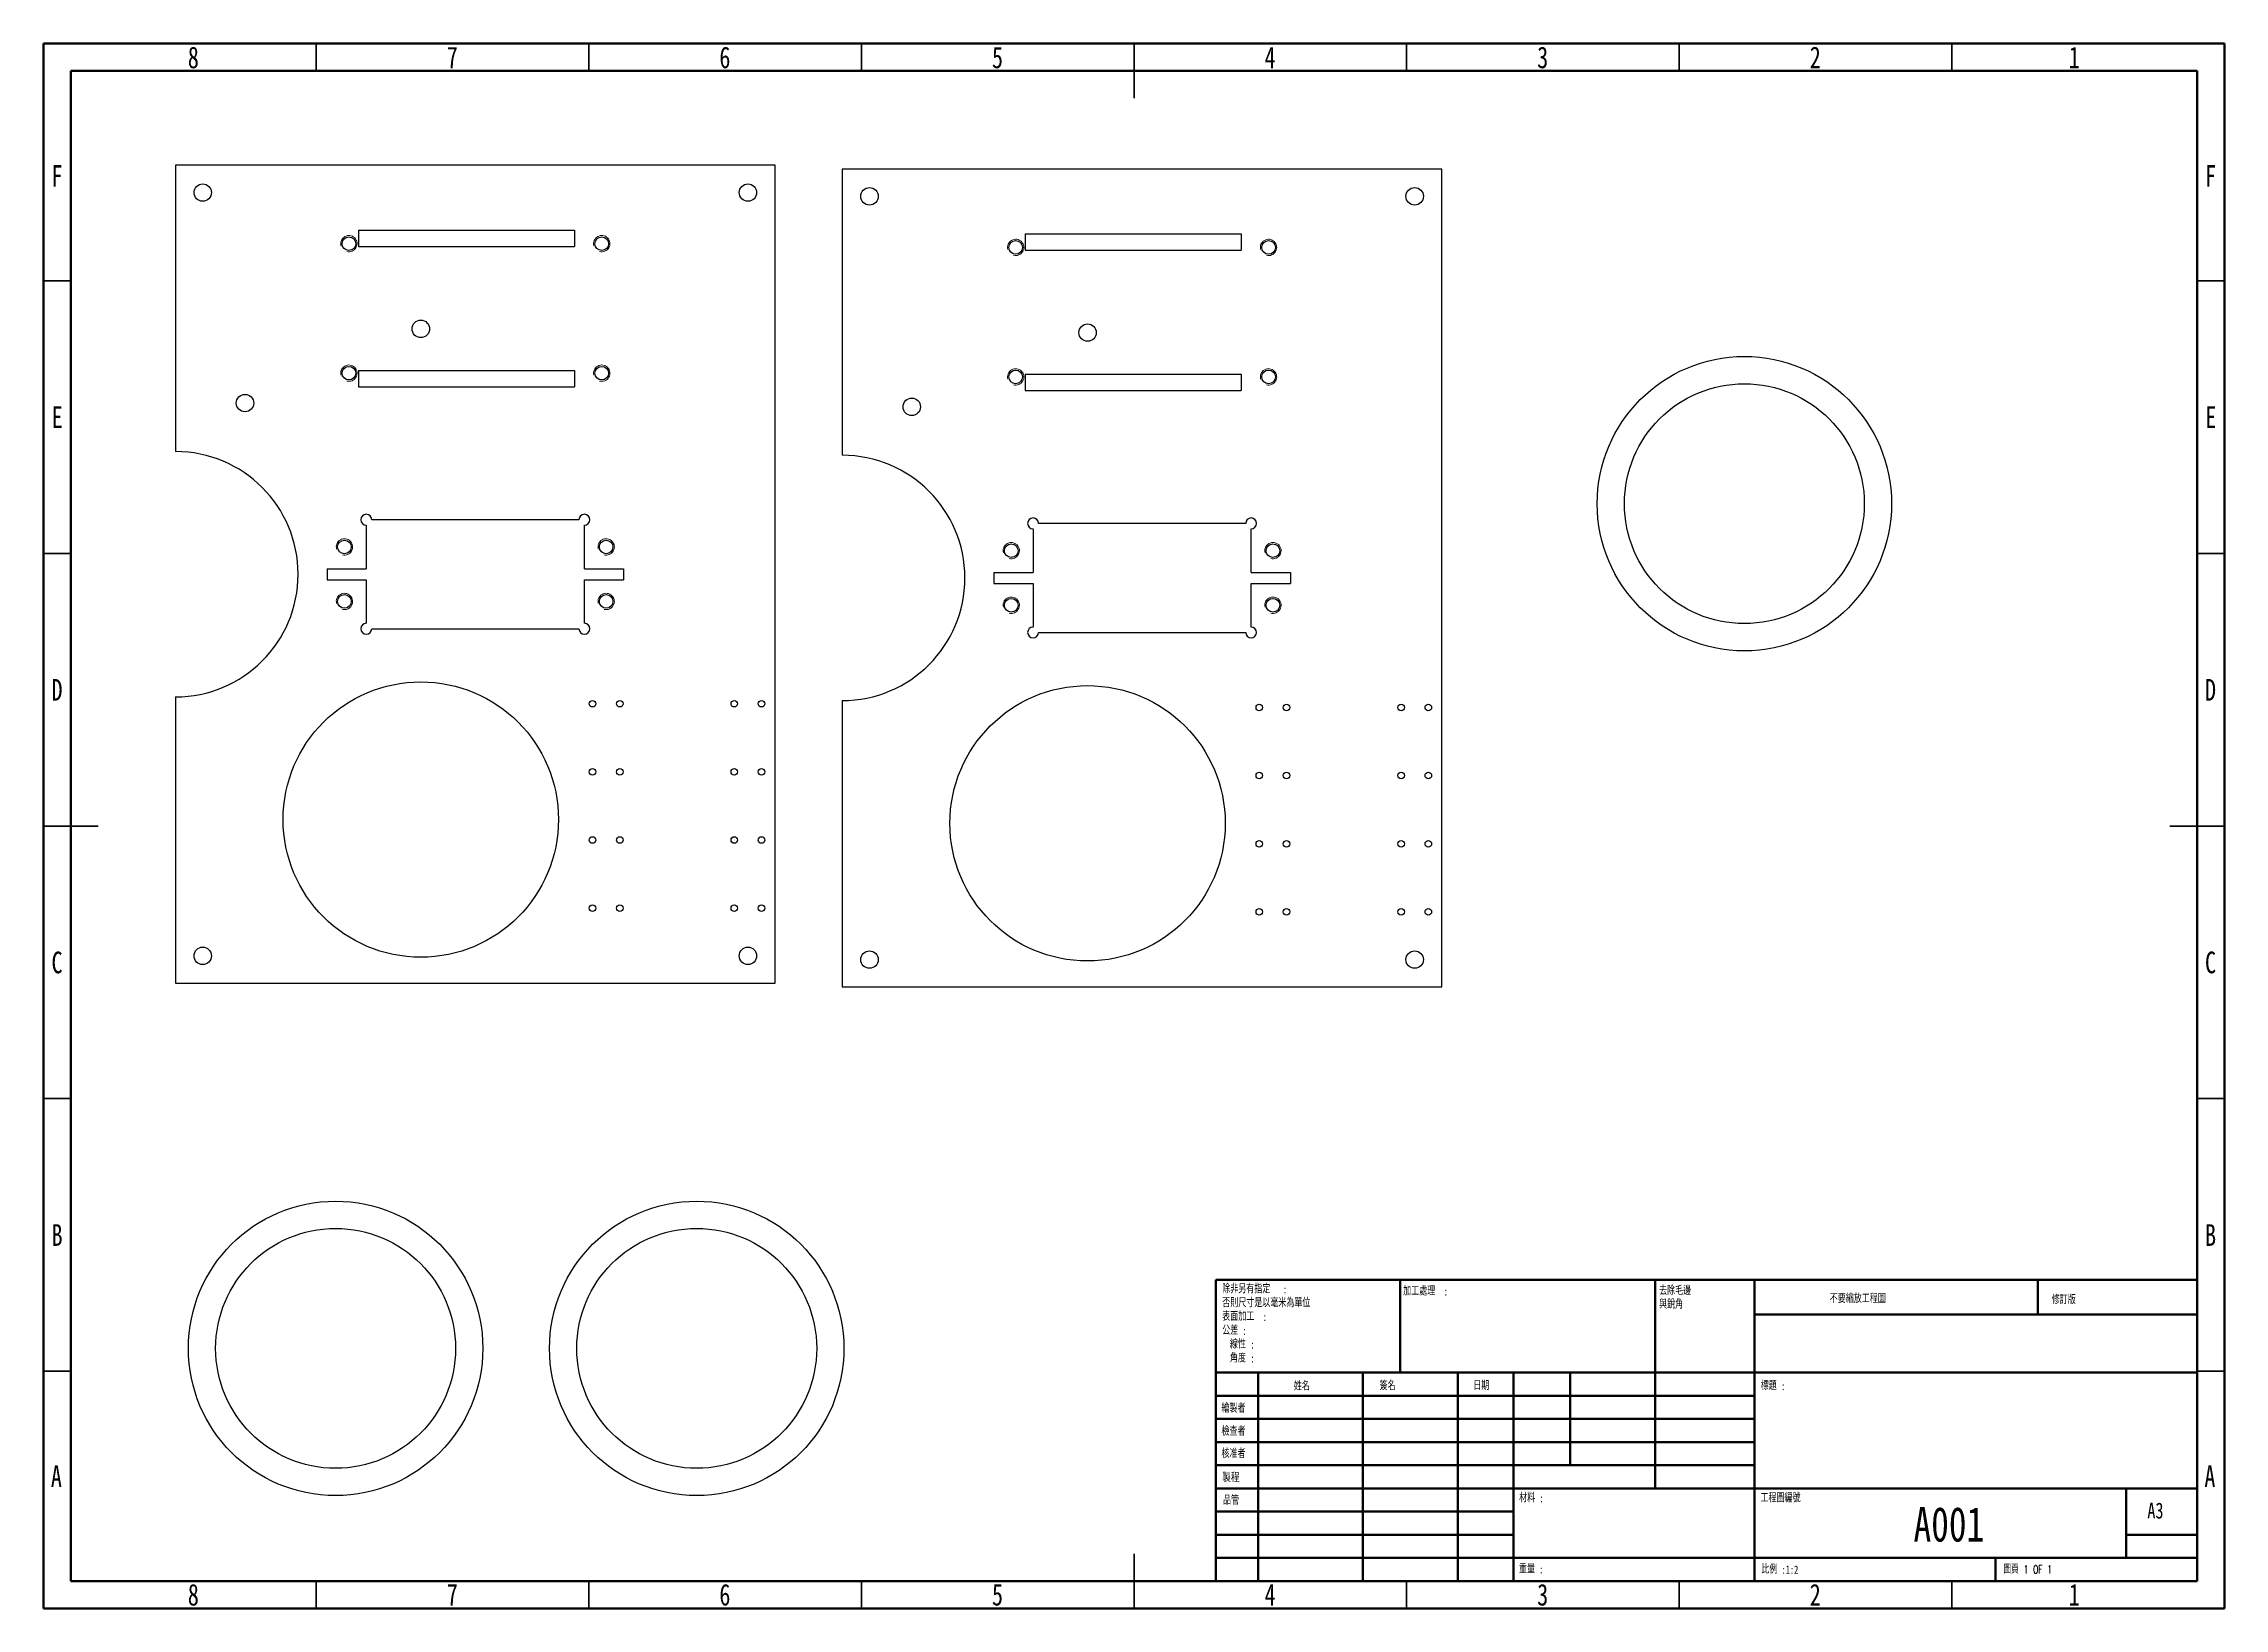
# Model space of a CAD drawing. Header units: millimetres. Extents: x 30 to 830, y 10 to 584.
import ezdxf

# ---------------------------------------------------------------- set-up
doc = ezdxf.new("R2010")
doc.units = ezdxf.units.MM
doc.header["$LTSCALE"] = 2
doc.styles.add('SLDTEXTSTYLE0', font='TXT', dxfattribs={"width": 0.75})
doc.styles.add('SLDTEXTSTYLE1', font='TXT', dxfattribs={"width": 0.7, "bigfont": 'bigfont'})
doc.styles.add('SLDTEXTSTYLE2', font='TXT', dxfattribs={"width": 0.75, "bigfont": 'bigfont'})
doc.styles.add('SLDTEXTSTYLE3', font='TXT', dxfattribs={"width": 0.666667, "bigfont": 'bigfont'})

# ---------------------------------------------------------------- blocks, each defined once
blk = doc.blocks.new('SW_NOTE_0')
at = {"color": 0, "linetype": 'Continuous', "lineweight": 0, "char_height": 3, "attachment_point": 1}
for s, insert, style in [('除非另有指定', (0, 3.87), 'SLDTEXTSTYLE1'), (':', (22.26, 3.78), 'SLDTEXTSTYLE0'), ('表面加工', (0, -6.22), 'SLDTEXTSTYLE1'), ('否則尺寸是以毫米為單位', (0, -1.22), 'SLDTEXTSTYLE1'), (':', (14.87, -6.31), 'SLDTEXTSTYLE0'), ('公差', (0, -11.31), 'SLDTEXTSTYLE1'), (':', (7.43, -11.4), 'SLDTEXTSTYLE0'), ('線性', (2.81, -16.4), 'SLDTEXTSTYLE1'), ('角度', (2.81, -21.48), 'SLDTEXTSTYLE1'), (':', (10.34, -21.57), 'SLDTEXTSTYLE0'), (':', (10.36, -16.48), 'SLDTEXTSTYLE0')]:
    blk.add_mtext(s, dxfattribs=dict(at, insert=insert, style=style))
blk = doc.blocks.new('SW_NOTE_0_1')
at = {"color": 0, "linetype": 'Continuous', "lineweight": 0, "char_height": 3, "attachment_point": 1}
for s, insert, style in [('加工處理', (0, 3.87), 'SLDTEXTSTYLE1'), (':', (14.88, 3.78), 'SLDTEXTSTYLE0')]:
    blk.add_mtext(s, dxfattribs=dict(at, insert=insert, style=style))
blk = doc.blocks.new('SW_NOTE_0_2')
at = {"color": 0, "linetype": 'Continuous', "lineweight": 0, "char_height": 3, "attachment_point": 1, "style": 'SLDTEXTSTYLE1'}
for s, insert in [('去除毛邊', (0, 3.87)), ('與銳角', (0, -1.13))]:
    blk.add_mtext(s, dxfattribs=dict(at, insert=insert))
blk = doc.blocks.new('SW_NOTE_0_3')
at = {"color": 0, "linetype": 'Continuous', "lineweight": 0, "char_height": 3, "attachment_point": 1}
for s, insert, style in [('材料', (0, 3.87), 'SLDTEXTSTYLE1'), (':', (7.45, 3.78), 'SLDTEXTSTYLE0')]:
    blk.add_mtext(s, dxfattribs=dict(at, insert=insert, style=style))
blk = doc.blocks.new('SW_NOTE_0_4')
at = {"color": 0, "linetype": 'Continuous', "lineweight": 0, "char_height": 3, "attachment_point": 1}
for s, insert, style in [('標題', (0, 3.87), 'SLDTEXTSTYLE1'), (':', (7.45, 3.78), 'SLDTEXTSTYLE0')]:
    blk.add_mtext(s, dxfattribs=dict(at, insert=insert, style=style))
blk = doc.blocks.new('SW_NOTE_0_5')
at = {"color": 0, "linetype": 'Continuous', "lineweight": 0, "char_height": 3, "attachment_point": 1}
for s, insert, style in [('比例', (0, 3.87), 'SLDTEXTSTYLE1'), (':1:2', (7.41, 3.78), 'SLDTEXTSTYLE0')]:
    blk.add_mtext(s, dxfattribs=dict(at, insert=insert, style=style))
blk = doc.blocks.new('SW_NOTE_0_6')
at = {"color": 0, "linetype": 'Continuous', "lineweight": 0, "attachment_point": 1}
for s, insert, char_height, style in [('重量', (0, 3.86), 2.997, 'SLDTEXTSTYLE1'), (':', (7.4, 3.78), 3, 'SLDTEXTSTYLE0')]:
    blk.add_mtext(s, dxfattribs=dict(at, insert=insert, char_height=char_height, style=style))

msp = doc.modelspace()

# ---------------------------------------------------------------- linework, layer by layer
at = {"color": 7, "linetype": 'Continuous', "lineweight": 70}
for p, q in [((30, 10), (30, 584)), ((30, 584), (830, 584)), ((830, 584), (830, 10)), ((40, 20), (40, 574)), ((40, 574), (820, 574)), ((820, 574), (820, 20)), ((820, 20), (40, 20)), ((830, 10), (30, 10))]:
    msp.add_line(p, q, dxfattribs=at)
at = {"color": 7, "linetype": 'Continuous', "lineweight": 35}
for p, q in [((130, 574), (130, 584)), ((230, 574), (230, 584)), ((330, 574), (330, 584)), ((430, 584), (430, 564)), ((430, 574), (430, 584)), ((530, 574), (530, 584)), ((630, 574), (630, 584)), ((730, 574), (730, 584)), ((40, 497), (30, 497)), ((820, 497), (830, 497)), ((40, 397), (30, 397)), ((820, 397), (830, 397)), ((30, 297), (50, 297)), ((40, 297), (30, 297)), ((830, 297), (810, 297)), ((820, 297), (830, 297)), ((40, 197), (30, 197)), ((820, 197), (830, 197)), ((40, 97), (30, 97)), ((820, 97), (830, 97)), ((430, 10), (430, 30)), ((130, 20), (130, 10)), ((230, 20), (230, 10)), ((330, 20), (330, 10)), ((430, 20), (430, 10)), ((530, 20), (530, 10)), ((630, 20), (630, 10)), ((730, 20), (730, 10))]:
    msp.add_line(p, q, dxfattribs=at)
at = {"color": 7, "linetype": 'Continuous', "lineweight": 25}
for p, q in [((78.37, 539.36), (78.37, 434.36)), ((298.37, 539.36), (78.37, 539.36)), ((298.37, 239.36), (298.37, 539.36)), ((322.97, 537.99), (322.97, 432.99)), ((542.97, 537.99), (322.97, 537.99)), ((542.97, 237.99), (542.97, 537.99)), ((145.49, 515.61), (145.49, 509.61)), ((145.49, 515.61), (224.75, 515.61)), ((224.75, 515.61), (224.75, 509.61)), ((390.09, 514.24), (390.09, 508.24)), ((390.09, 514.24), (469.35, 514.24)), ((469.35, 514.24), (469.35, 508.24)), ((145.49, 509.61), (224.75, 509.61)), ((390.09, 508.24), (469.35, 508.24)), ((145.49, 464.11), (145.49, 458.11)), ((145.49, 464.11), (224.75, 464.11)), ((224.75, 464.11), (224.75, 458.11)), ((145.49, 458.11), (224.75, 458.11)), ((390.09, 462.74), (390.09, 456.74)), ((390.09, 462.74), (469.35, 462.74)), ((390.09, 456.74), (469.35, 456.74)), ((469.35, 462.74), (469.35, 456.74)), ((226.37, 409.36), (150.37, 409.36)), ((148.37, 407.36), (148.37, 391.36)), ((228.37, 391.36), (228.37, 407.36)), ((392.97, 405.99), (392.97, 389.99)), ((470.97, 407.99), (394.97, 407.99)), ((472.97, 389.99), (472.97, 405.99)), ((133.97, 391.36), (148.37, 391.36)), ((133.97, 391.36), (133.97, 387.36)), ((133.97, 387.36), (148.37, 387.36)), ((148.37, 387.36), (148.37, 371.36)), ((228.37, 391.36), (242.77, 391.36)), ((228.37, 371.36), (228.37, 387.36)), ((228.37, 387.36), (242.77, 387.36)), ((242.77, 391.36), (242.77, 387.36)), ((378.57, 389.99), (392.97, 389.99)), ((378.57, 389.99), (378.57, 385.99)), ((378.57, 385.99), (392.97, 385.99)), ((392.97, 385.99), (392.97, 369.99)), ((472.97, 389.99), (487.37, 389.99)), ((472.97, 369.99), (472.97, 385.99)), ((472.97, 385.99), (487.37, 385.99)), ((487.37, 389.99), (487.37, 385.99)), ((150.37, 369.36), (226.37, 369.36)), ((394.97, 367.99), (470.97, 367.99)), ((78.37, 344.36), (78.37, 239.36)), ((322.97, 342.99), (322.97, 237.99)), ((78.37, 239.36), (298.37, 239.36)), ((322.97, 237.99), (542.97, 237.99))]:
    msp.add_line(p, q, dxfattribs=at)
at = {"color": 7, "linetype": 'Continuous', "lineweight": 50}
for p, q in [((460, 130.5), (820, 130.5)), ((460, 130.5), (460, 20)), ((527.6, 96.5), (527.6, 130.5)), ((621.2, 130.5), (621.2, 54)), ((657.6, 130.5), (657.6, 20)), ((761.6, 117.75), (761.6, 130.5)), ((820, 117.75), (657.6, 117.75)), ((820, 96.5), (460, 96.5)), ((475.6, 96.5), (475.6, 20)), ((513.98, 96.5), (513.98, 20)), ((548.8, 96.5), (548.8, 20)), ((569.2, 20), (569.2, 96.5)), ((590, 62.5), (590, 96.5)), ((657.6, 88), (460, 88)), ((657.6, 79.5), (460, 79.5)), ((657.6, 71), (460, 71)), ((657.6, 62.5), (460, 62.5)), ((569.2, 54), (460, 54)), ((569.2, 54), (820, 54)), ((794, 28.5), (794, 54)), ((569.2, 45.5), (460, 45.5)), ((569.2, 37), (460, 37)), ((820, 37), (794, 37)), ((460, 28.5), (820, 28.5)), ((746, 20), (746, 28.5))]:
    msp.add_line(p, q, dxfattribs=at)
at = {"color": 7, "linetype": 'Continuous', "lineweight": 25}
for centre, radius in [((88.37, 529.36), 3.2), ((288.37, 529.36), 3.2), ((332.97, 527.99), 3.2), ((532.97, 527.99), 3.2), ((141.99, 510.61), 2.5), ((234.75, 510.61), 2.5), ((386.59, 509.24), 2.5), ((479.35, 509.24), 2.5), ((168.37, 479.36), 3.2), ((412.97, 477.99), 3.2), ((141.99, 463.11), 2.5), ((234.75, 463.11), 2.5), ((386.59, 461.74), 2.5), ((479.35, 461.74), 2.5), ((653.91, 415.24), 54), ((653.91, 415.24), 44), ((103.88, 452.14), 3.2), ((348.48, 450.77), 3.2), ((140.37, 399.36), 2.5), ((236.37, 399.36), 2.5), ((384.97, 397.99), 2.5), ((480.97, 397.99), 2.5), ((140.37, 379.36), 2.5), ((236.37, 379.36), 2.5), ((384.97, 377.99), 2.5), ((480.97, 377.99), 2.5), ((168.37, 299.36), 50.5), ((412.97, 297.99), 50.5), ((231.37, 341.86), 1.2), ((241.37, 341.86), 1.2), ((283.37, 341.86), 1.2), ((293.37, 341.86), 1.2), ((475.97, 340.49), 1.2), ((485.97, 340.49), 1.2), ((527.97, 340.49), 1.2), ((537.97, 340.49), 1.2), ((231.37, 316.86), 1.2), ((241.37, 316.86), 1.2), ((283.37, 316.86), 1.2), ((293.37, 316.86), 1.2), ((475.97, 315.49), 1.2), ((485.97, 315.49), 1.2), ((527.97, 315.49), 1.2), ((537.97, 315.49), 1.2), ((231.37, 291.86), 1.2), ((241.37, 291.86), 1.2), ((283.37, 291.86), 1.2), ((293.37, 291.86), 1.2), ((475.97, 290.49), 1.2), ((485.97, 290.49), 1.2), ((527.97, 290.49), 1.2), ((537.97, 290.49), 1.2), ((231.37, 266.86), 1.2), ((241.37, 266.86), 1.2), ((283.37, 266.86), 1.2), ((293.37, 266.86), 1.2), ((475.97, 265.49), 1.2), ((485.97, 265.49), 1.2), ((527.97, 265.49), 1.2), ((537.97, 265.49), 1.2), ((88.37, 249.36), 3.2), ((288.37, 249.36), 3.2), ((332.97, 247.99), 3.2), ((532.97, 247.99), 3.2), ((137.11, 105.38), 54), ((269.59, 105.38), 54), ((137.11, 105.38), 44), ((269.59, 105.38), 44)]:
    msp.add_circle(centre, radius, dxfattribs=at)
at = {"color": 7, "linetype": 'Continuous', "lineweight": 0}
for centre in [(141.99, 510.61), (234.75, 510.61), (141.99, 463.11), (234.75, 463.11), (140.37, 399.36), (236.37, 399.36), (140.37, 379.36), (236.37, 379.36)]:
    msp.add_arc(centre, 3, 255, 195, dxfattribs=at)
at = {"color": 7, "linetype": 'Continuous', "lineweight": 18}
for centre in [(386.59, 509.24), (479.35, 509.24), (386.59, 461.74), (479.35, 461.74), (384.97, 397.99), (480.97, 397.99), (384.97, 377.99), (480.97, 377.99)]:
    msp.add_arc(centre, 3, 255, 195, dxfattribs=at)
at = {"color": 7, "linetype": 'Continuous', "lineweight": 25}
for centre, radius, start, end in [((78.37, 389.36), 45, 270, 90), ((322.97, 387.99), 45, 270, 90), ((148.37, 409.36), 2, 360, 270), ((228.37, 409.36), 2, 270, 180), ((392.97, 407.99), 2, 360, 270), ((472.97, 407.99), 2, 270, 180), ((148.37, 369.36), 2, 90, 0), ((228.37, 369.36), 2, 180, 90), ((392.97, 367.99), 2, 90, 0), ((472.97, 367.99), 2, 180, 90)]:
    msp.add_arc(centre, radius, start, end, dxfattribs=at)

# ---------------------------------------------------------------- block references
at = {"color": 7, "linetype": 'Continuous', "lineweight": 0}
for name, p in [('SW_NOTE_0', (462.37, 124.76)), ('SW_NOTE_0_1', (528.74, 123.97)), ('SW_NOTE_0_2', (622.62, 124.14)), ('SW_NOTE_0_4', (659.91, 89.29)), ('SW_NOTE_0_3', (571.29, 48.1)), ('SW_NOTE_0_6', (571.24, 22.04)), ('SW_NOTE_0_5', (660.15, 21.93))]:
    msp.add_blockref(name, p, dxfattribs=at)

# ---------------------------------------------------------------- texts
for s, insert, char_height, attachment_point, style in [('8', (84.92, 582.92), 7.94, 2, 'SLDTEXTSTYLE0'), ('7', (179.92, 582.92), 7.94, 2, 'SLDTEXTSTYLE0'), ('6', (279.92, 582.92), 7.94, 2, 'SLDTEXTSTYLE0'), ('5', (379.92, 582.92), 7.94, 2, 'SLDTEXTSTYLE0'), ('4', (479.92, 582.92), 7.94, 2, 'SLDTEXTSTYLE0'), ('3', (579.92, 582.92), 7.94, 2, 'SLDTEXTSTYLE0'), ('2', (679.92, 582.92), 7.94, 2, 'SLDTEXTSTYLE0'), ('1', (774.92, 582.92), 7.94, 2, 'SLDTEXTSTYLE0'), ('F', (34.92, 539.42), 7.94, 2, 'SLDTEXTSTYLE0'), ('F', (824.92, 539.42), 7.94, 2, 'SLDTEXTSTYLE0'), ('E', (35.02, 450.92), 7.94, 2, 'SLDTEXTSTYLE0'), ('E', (825.02, 450.92), 7.94, 2, 'SLDTEXTSTYLE0'), ('D', (34.91, 350.92), 7.94, 2, 'SLDTEXTSTYLE0'), ('D', (824.91, 350.92), 7.94, 2, 'SLDTEXTSTYLE0'), ('C', (34.92, 250.92), 7.94, 2, 'SLDTEXTSTYLE0'), ('C', (824.92, 250.92), 7.94, 2, 'SLDTEXTSTYLE0'), ('B', (34.94, 150.92), 7.94, 2, 'SLDTEXTSTYLE0'), ('B', (824.94, 150.92), 7.94, 2, 'SLDTEXTSTYLE0'), ('不要縮放工程圖', (685.23, 125.07), 3, 1, 'SLDTEXTSTYLE1'), ('修訂版', (766.66, 124.67), 3, 1, 'SLDTEXTSTYLE1'), ('姓名', (488.64, 93), 3, 1, 'SLDTEXTSTYLE1'), ('簽名', (520.07, 93.12), 3, 1, 'SLDTEXTSTYLE1'), ('日期', (554.43, 93.15), 3, 1, 'SLDTEXTSTYLE1'), ('繪製者', (462.08, 84.86), 3, 1, 'SLDTEXTSTYLE1'), ('檢查者', (462.08, 76.41), 3, 1, 'SLDTEXTSTYLE1'), ('核准者', (462.08, 68.22), 3, 1, 'SLDTEXTSTYLE1'), ('A', (34.68, 62.42), 7.94, 2, 'SLDTEXTSTYLE0'), ('製程', (462.41, 59.43), 3, 1, 'SLDTEXTSTYLE2'), ('A', (824.68, 62.42), 7.94, 2, 'SLDTEXTSTYLE0'), ('品管', (462.68, 51.1), 3, 1, 'SLDTEXTSTYLE1'), ('工程圖編號', (659.81, 51.97), 3, 1, 'SLDTEXTSTYLE1'), ('A3', (801.74, 48.81), 5.821, 1, 'SLDTEXTSTYLE0'), ('A001', (728.93, 47.21), 12.7, 2, 'SLDTEXTSTYLE0'), ('圖頁 1 OF 1', (748.96, 25.8), 3, 1, 'SLDTEXTSTYLE3'), ('8', (84.92, 18.99), 7.94, 2, 'SLDTEXTSTYLE0'), ('7', (179.92, 18.99), 7.94, 2, 'SLDTEXTSTYLE0'), ('6', (279.92, 18.99), 7.94, 2, 'SLDTEXTSTYLE0'), ('5', (379.92, 18.99), 7.94, 2, 'SLDTEXTSTYLE0'), ('4', (479.92, 18.99), 7.94, 2, 'SLDTEXTSTYLE0'), ('3', (579.92, 18.99), 7.94, 2, 'SLDTEXTSTYLE0'), ('2', (679.92, 18.99), 7.94, 2, 'SLDTEXTSTYLE0'), ('1', (774.92, 18.99), 7.94, 2, 'SLDTEXTSTYLE0')]:
    msp.add_mtext(s, dxfattribs=dict(at, insert=insert, char_height=char_height, attachment_point=attachment_point, style=style))

doc.saveas('drawing.dxf')
